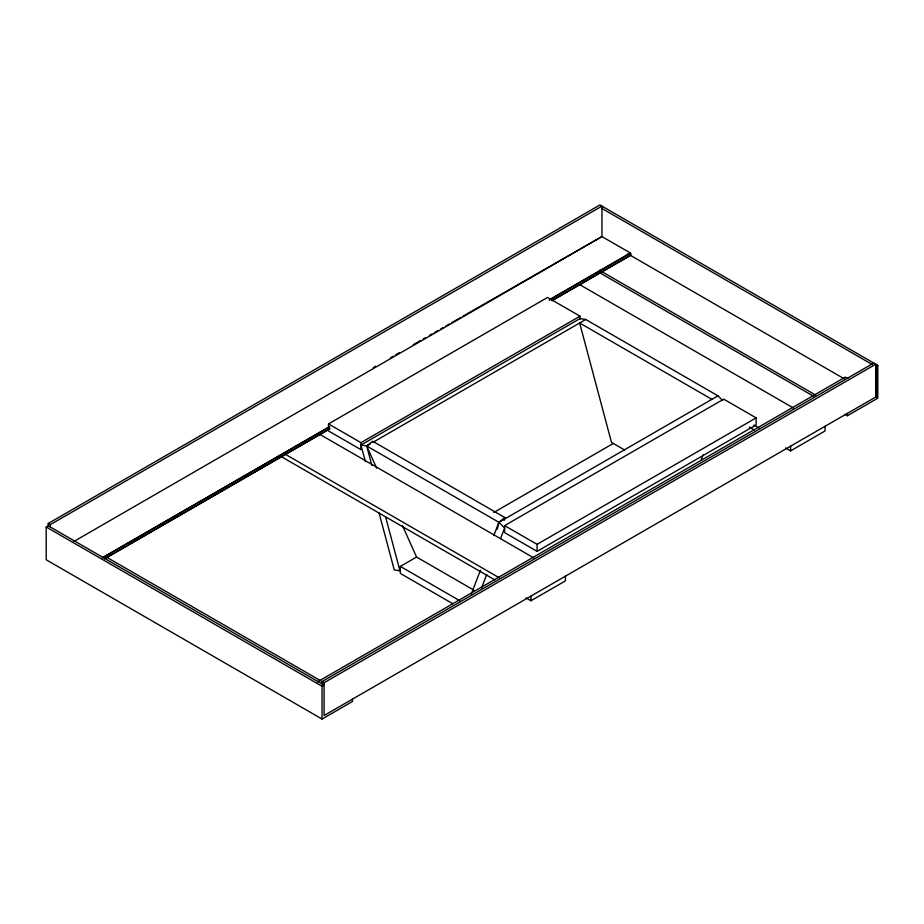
<?xml version="1.0" encoding="UTF-8"?>
<svg xmlns="http://www.w3.org/2000/svg" width="924" height="924" viewBox="0 0 924 924"><rect width="100%" height="100%" fill="white"/><g stroke="black" fill="none" stroke-linecap="round" stroke-linejoin="round"><path stroke-width="1.39" d="M497.239 529.244L498.914 522.303L504.897 517.567L372.661 441.222L366.678 445.957L360.961 445.056L365.407 461.711M504.227 520.339L504.897 517.567M471.252 594.097L480.468 570.166M493.797 535.597L498.914 522.303L717.971 395.83L722.741 400.589M481.577 587.837L486.705 574.543M500.531 538.646L504.631 528.008L498.914 522.303L366.678 445.957L370.409 443.797M701.154 460.037L703.199 454.712M352.471 699.133L352.471 701.478L322.049 719.045L46.2 559.782L46.2 526.992L322.049 686.255L324.081 685.077L48.233 525.825L48.233 523.481L599.919 204.955L877.8 365.396L877.8 398.175L847.377 415.742L844.883 414.298M46.2 526.992L48.233 525.825M48.233 523.481L50.254 524.647L601.951 206.133L601.951 236.579L73.978 541.406M580.018 316.181L360.961 442.654L360.961 449.676L328.505 430.942L328.505 423.92L547.562 297.447L580.018 316.181L580.018 318.999M329.533 426.645L102.368 557.796L329.672 426.726M549.214 299.815L630.353 252.968L630.653 255.267L551.975 300.67M549.48 299.965L630.653 253.153L630.653 255.267L551.975 300.635M104.874 558.477L329.672 428.84M104.585 558.87L329.972 428.736M360.961 445.056L580.018 318.584L585.735 319.485L717.971 395.83M372.903 442.365L585.735 319.485M452.772 603.707L400.346 573.434L400.346 566.412L416.574 557.045L473.989 590.193M493.774 512.473L613.317 443.451M504.631 525.606L723.688 399.133L756.144 417.867L756.144 424.89L537.087 551.362L504.631 532.628L504.631 525.606L537.087 544.34L756.144 417.867M317.371 681.924L845.345 377.096L847.816 378.528M322.049 683.91L322.049 681.566L873.746 363.051M324.081 682.732L875.767 364.218L875.767 397.008L324.081 715.523L324.081 682.732L322.049 681.566M877.8 365.396L875.767 366.562L876.495 366.978L876.495 397.424L875.767 397.008M525.964 597.886L530.965 600.762L565.442 580.861L565.442 576.172M785.596 447.99L790.586 450.877L825.063 430.965L825.063 426.287M373.215 367.671L375.71 366.239M390.713 357.646L393.208 356.214M395.715 354.781L399.457 352.633M413.213 344.744L420.709 340.448M423.215 339.016L425.71 337.583M429.464 335.435L431.958 334.003M434.465 332.571L438.207 330.422M440.713 328.99L443.208 327.558M445.714 326.126L449.457 323.978M451.963 322.545L460.706 317.521M463.213 316.089L601.951 236.579L630.353 252.968L630.353 255.313M601.951 208.477L872.499 364.668M627.881 253.892L844.097 378.724M599.48 270.282L815.696 395.114M598.983 272.337L813.674 396.292M579.637 284.592L793.393 407.992M711.884 399.341L579.648 322.996L611.492 442.4L624.555 449.942M753.915 425.017L758.904 427.904M749.399 427.096L754.388 429.972M328.505 423.92L360.961 442.654M320.016 434.476L533.772 557.888M285.539 454.389L499.283 577.8M280.076 455.925L494.767 579.868M400.346 566.412L460.256 601.004M107.045 557.438L320.801 680.849M376.657 468.179L366.678 445.957L371.864 465.384M402.483 525.675L416.574 557.045M385.551 516.712L399.977 570.824L394.259 569.923L379.094 513.039M847.377 413.398L847.377 415.742M790.586 446.188L790.586 450.877M537.087 544.34L537.087 551.362M530.965 596.084L530.965 600.762M322.049 686.255L322.049 719.045M50.254 524.647L50.254 526.992"/></g></svg>
